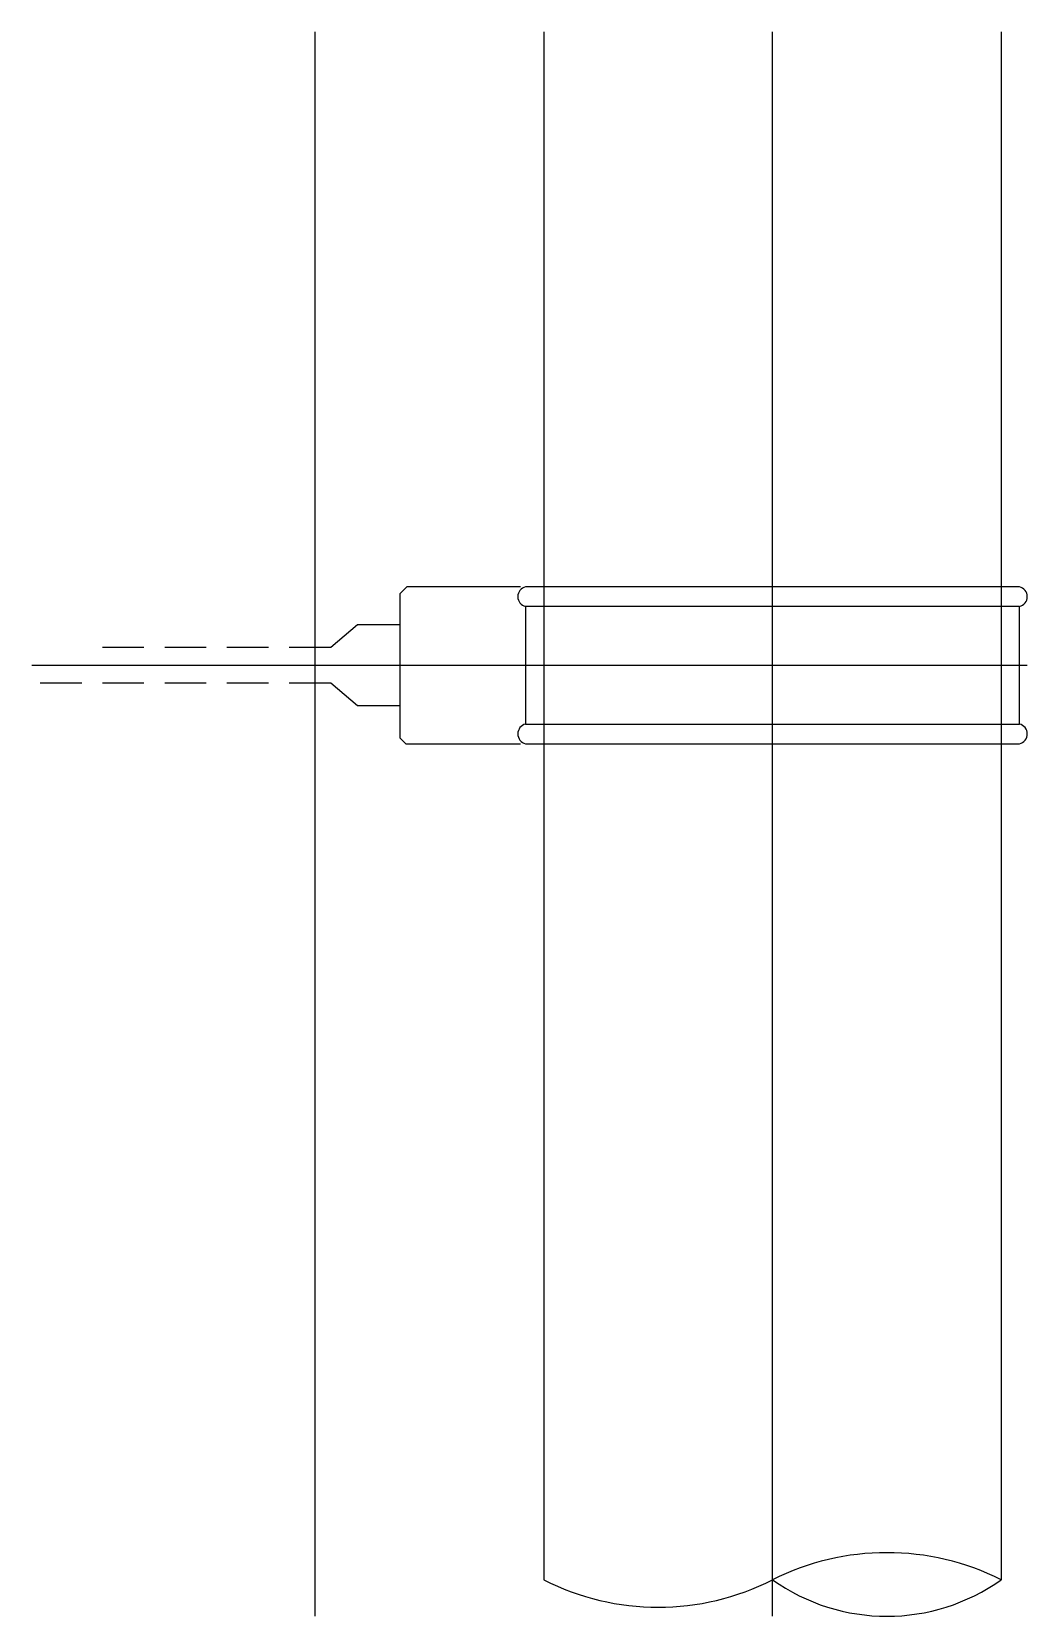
# Model space of a CAD drawing. Extents: x -43 to 109, y -146 to 97.
import ezdxf

# ---------------------------------------------------------------- set-up
doc = ezdxf.new("R2010")
doc.units = 0
doc.linetypes.add('HIDDEN', pattern=[9.525, 6.35, -3.175])
doc.layers.get('0').update_dxf_attribs({"linetype": 'CONTINUOUS'})

msp = doc.modelspace()

# ---------------------------------------------------------------- linework, layer by layer
at = {"linetype": 'CONTINUOUS'}
for p, q in [((0, -145.55), (0, 96.97)), ((35, 96.97), (35, -139.96)), ((70, -145.55), (70, 96.97)), ((105, 96.97), (105, -139.96)), ((13, 10.95), (14.05, 12)), ((13, 10.95), (13, -11.09)), ((31.44, 12), (14.05, 12)), ((107.79, 12), (32.21, 12)), ((107.79, 9), (32.17, 9)), ((32.21, 9), (32.21, -9)), ((107.79, -9), (107.79, 9)), ((6.52, 6.19), (2.4, 2.73)), ((13, 6.19), (6.52, 6.19)), ((-43.35, 0), (108.95, 0)), ((6.52, -6.19), (2.4, -2.73)), ((13, -6.19), (6.52, -6.19)), ((32.21, -9), (107.79, -9)), ((13, -11.09), (13.91, -12)), ((13.91, -12), (31.44, -12)), ((32.21, -12), (107.79, -12))]:
    msp.add_line(p, q, dxfattribs=at)
at = {"linetype": 'HIDDEN'}
for p, q in [((2.4, 2.73), (-35.6, 2.73)), ((2.4, -2.73), (-43.35, -2.73))]:
    msp.add_line(p, q, dxfattribs=at)
at = {"linetype": 'CONTINUOUS'}
for centre, radius, start, end in [((32.56, 10.5), 1.54, 103.0874, 256.9126), ((107.44, 10.5), 1.54, 283.0874, 76.9126), ((32.56, -10.5), 1.54, 103.0874, 256.9126), ((107.44, -10.5), 1.54, 283.0874, 76.9126), ((87.5, -174.79), 38.98, 63.3238, 116.6762), ((52.5, -105.6), 38.56, 243.0098, 296.9902), ((87.5, -115.33), 30.21, 234.6002, 305.3998)]:
    msp.add_arc(centre, radius, start, end, dxfattribs=at)

doc.saveas('drawing.dxf')
